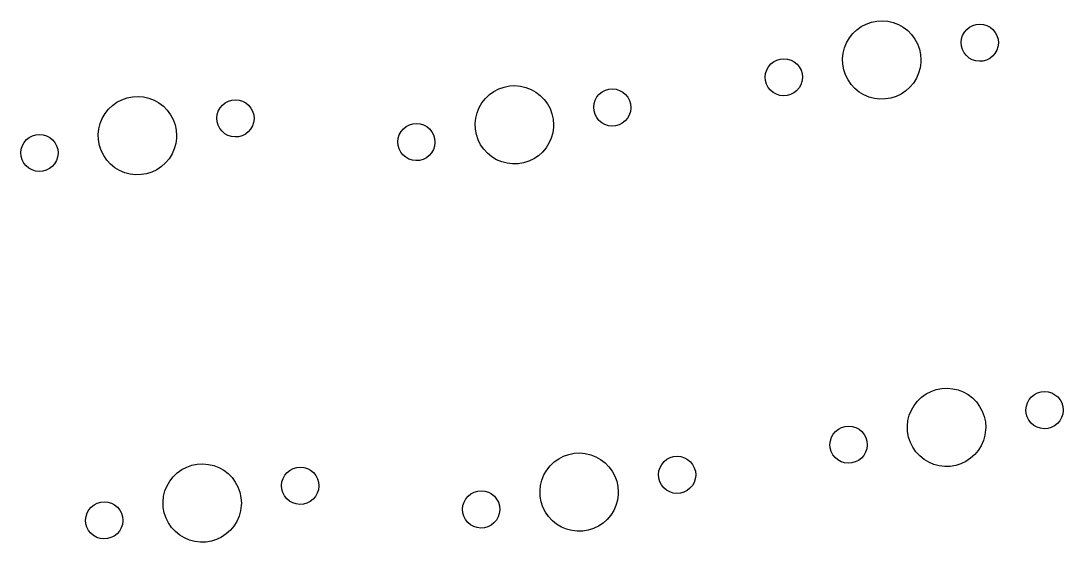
# Model space of a CAD drawing. Extents: x -68 to 324, y -171 to -29.
# Drawn here: x 264.1 to 317.3, y -105.5 to -78.8 of the extents above; entities that cross this region are included whole.
import ezdxf

# ---------------------------------------------------------------- set-up
doc = ezdxf.new("R2010")
doc.units = 0
doc.layers.add('BLACK', color=7, linetype='CONTINUOUS')

msp = doc.modelspace()

# ---------------------------------------------------------------- linework, layer by layer
at = {"layer": 'BLACK', "linetype": 'CONTINUOUS'}
for p, q in [((306.799, -79.306), (307.029, -79.1417)), ((307.029, -79.1417), (307.28, -79.0115)), ((307.28, -79.0115), (307.546, -78.9179)), ((307.546, -78.9179), (307.824, -78.8628)), ((307.824, -78.8628), (308.106, -78.8473)), ((308.106, -78.8473), (308.387, -78.8716)), ((308.387, -78.8716), (308.662, -78.9354)), ((308.662, -78.9354), (308.926, -79.0373)), ((308.926, -79.0373), (309.172, -79.1754)), ((309.172, -79.1754), (309.397, -79.3468)), ((312.293, -79.4282), (312.412, -79.2861)), ((312.412, -79.2861), (312.557, -79.1699)), ((312.557, -79.1699), (312.721, -79.084)), ((312.721, -79.084), (312.899, -79.0317)), ((312.899, -79.0317), (313.084, -79.0149)), ((313.084, -79.0149), (313.268, -79.0343)), ((313.268, -79.0343), (313.445, -79.0891)), ((313.445, -79.0891), (313.608, -79.1773)), ((313.608, -79.1773), (313.751, -79.2955)), ((313.751, -79.2955), (313.868, -79.4391)), ((306.278, -79.9671), (306.42, -79.7228)), ((306.42, -79.7228), (306.595, -79.501)), ((306.595, -79.501), (306.799, -79.306)), ((309.397, -79.3468), (309.595, -79.5481)), ((309.595, -79.5481), (309.763, -79.7753)), ((309.763, -79.7753), (309.897, -80.024)), ((312.127, -79.9516), (312.148, -79.7674)), ((312.148, -79.7674), (312.204, -79.5906)), ((312.204, -79.5906), (312.293, -79.4282)), ((313.868, -79.4391), (313.955, -79.6029)), ((313.955, -79.6029), (314.009, -79.7803)), ((314.009, -79.7803), (314.027, -79.9649)), ((306.104, -80.5031), (306.172, -80.229)), ((306.172, -80.229), (306.278, -79.9671)), ((309.897, -80.024), (309.995, -80.289)), ((309.995, -80.289), (310.054, -80.5652)), ((312.143, -80.1364), (312.127, -79.9516)), ((312.194, -80.3146), (312.143, -80.1364)), ((312.279, -80.4795), (312.194, -80.3146)), ((313.945, -80.3513), (313.853, -80.5125)), ((314.003, -80.1753), (313.945, -80.3513)), ((314.027, -79.9914), (314.003, -80.1753)), ((314.027, -79.9649), (314.027, -79.9914)), ((302.551, -80.9342), (302.716, -80.8483)), ((302.716, -80.8483), (302.893, -80.796)), ((302.893, -80.796), (303.078, -80.7792)), ((303.078, -80.7792), (303.262, -80.7985)), ((303.262, -80.7985), (303.44, -80.8534)), ((303.44, -80.8534), (303.603, -80.9415)), ((306.075, -80.7842), (306.104, -80.5031)), ((306.086, -81.0665), (306.075, -80.7842)), ((310.054, -80.5652), (310.074, -80.847)), ((310.074, -80.847), (310.07, -80.9726)), ((312.394, -80.6248), (312.279, -80.4795)), ((312.535, -80.745), (312.394, -80.6248)), ((312.697, -80.8354), (312.535, -80.745)), ((312.873, -80.8927), (312.697, -80.8354)), ((313.057, -80.9147), (312.873, -80.8927)), ((313.421, -80.8506), (313.242, -80.9004)), ((313.586, -80.767), (313.421, -80.8506)), ((313.732, -80.6528), (313.586, -80.767)), ((313.853, -80.5125), (313.732, -80.6528)), ((302.142, -81.5316), (302.198, -81.3549)), ((302.198, -81.3549), (302.288, -81.1924)), ((302.288, -81.1924), (302.407, -81.0504)), ((302.407, -81.0504), (302.551, -80.9342)), ((303.603, -80.9415), (303.746, -81.0597)), ((303.746, -81.0597), (303.863, -81.2034)), ((303.863, -81.2034), (303.95, -81.3671)), ((303.95, -81.3671), (304.003, -81.5446)), ((306.137, -81.3444), (306.086, -81.0665)), ((306.226, -81.6124), (306.137, -81.3444)), ((310.033, -81.2526), (309.956, -81.5245)), ((310.07, -80.9726), (310.033, -81.2526)), ((313.242, -80.9004), (313.057, -80.9147)), ((302.122, -81.7159), (302.142, -81.5316)), ((302.137, -81.9006), (302.122, -81.7159)), ((302.188, -82.0789), (302.137, -81.9006)), ((303.998, -81.9396), (303.939, -82.1155)), ((304.021, -81.7557), (303.998, -81.9396)), ((304.003, -81.5446), (304.021, -81.7291)), ((304.021, -81.7291), (304.021, -81.7557)), ((306.353, -81.8651), (306.226, -81.6124)), ((306.513, -82.0975), (306.353, -81.8651)), ((309.842, -81.7829), (309.692, -82.0226)), ((309.956, -81.5245), (309.842, -81.7829)), ((288.039, -82.614), (288.269, -82.4497)), ((288.269, -82.4497), (288.519, -82.3195)), ((288.519, -82.3195), (288.786, -82.2259)), ((288.786, -82.2259), (289.063, -82.1708)), ((289.063, -82.1708), (289.345, -82.1552)), ((289.345, -82.1552), (289.627, -82.1796)), ((289.627, -82.1796), (289.902, -82.2434)), ((289.902, -82.2434), (290.165, -82.3453)), ((290.165, -82.3453), (290.412, -82.4834)), ((290.412, -82.4834), (290.636, -82.6548)), ((293.652, -82.5941), (293.796, -82.4779)), ((293.796, -82.4779), (293.961, -82.392)), ((293.961, -82.392), (294.138, -82.3397)), ((294.138, -82.3397), (294.323, -82.3229)), ((294.323, -82.3229), (294.508, -82.3423)), ((294.508, -82.3423), (294.685, -82.3971)), ((294.685, -82.3971), (294.848, -82.4853)), ((294.848, -82.4853), (294.991, -82.6035)), ((302.273, -82.2438), (302.188, -82.0789)), ((302.388, -82.3891), (302.273, -82.2438)), ((302.529, -82.5092), (302.388, -82.3891)), ((303.727, -82.4171), (303.58, -82.5312)), ((303.848, -82.2767), (303.727, -82.4171)), ((303.939, -82.1155), (303.848, -82.2767)), ((306.705, -82.3049), (306.513, -82.0975)), ((306.924, -82.4833), (306.705, -82.3049)), ((307.166, -82.629), (306.924, -82.4833)), ((309.3, -82.4273), (309.065, -82.5843)), ((309.51, -82.2388), (309.3, -82.4273)), ((309.692, -82.0226), (309.51, -82.2388)), ((268.793, -83.1704), (269.023, -83.0062)), ((269.023, -83.0062), (269.274, -82.8759)), ((269.274, -82.8759), (269.54, -82.7823)), ((269.54, -82.7823), (269.817, -82.7272)), ((269.817, -82.7272), (270.099, -82.7117)), ((270.099, -82.7117), (270.381, -82.7361)), ((270.381, -82.7361), (270.656, -82.7999)), ((270.656, -82.7999), (270.919, -82.9018)), ((270.919, -82.9018), (271.166, -83.0398)), ((274.551, -83.0344), (274.715, -82.9485)), ((274.715, -82.9485), (274.893, -82.8961)), ((274.893, -82.8961), (275.077, -82.8793)), ((275.077, -82.8793), (275.262, -82.8987)), ((275.262, -82.8987), (275.439, -82.9535)), ((275.439, -82.9535), (275.602, -83.0417)), ((287.659, -83.0308), (287.834, -82.809)), ((287.834, -82.809), (288.039, -82.614)), ((290.636, -82.6548), (290.834, -82.8561)), ((290.834, -82.8561), (291.002, -83.0833)), ((293.387, -83.0754), (293.443, -82.8986)), ((293.443, -82.8986), (293.533, -82.7361)), ((293.533, -82.7361), (293.652, -82.5941)), ((294.991, -82.6035), (295.108, -82.7471)), ((295.108, -82.7471), (295.195, -82.9108)), ((295.195, -82.9108), (295.248, -83.0883)), ((302.691, -82.5997), (302.529, -82.5092)), ((302.867, -82.657), (302.691, -82.5997)), ((303.052, -82.6789), (302.867, -82.657)), ((303.236, -82.6647), (303.052, -82.6789)), ((303.415, -82.6148), (303.236, -82.6647)), ((303.58, -82.5312), (303.415, -82.6148)), ((307.426, -82.7392), (307.166, -82.629)), ((307.699, -82.8116), (307.426, -82.7392)), ((307.98, -82.8448), (307.699, -82.8116)), ((308.262, -82.8381), (307.98, -82.8448)), ((308.541, -82.7917), (308.262, -82.8381)), ((308.81, -82.7066), (308.541, -82.7917)), ((309.065, -82.5843), (308.81, -82.7066)), ((268.414, -83.5873), (268.589, -83.3654)), ((268.589, -83.3654), (268.793, -83.1704)), ((271.166, -83.0398), (271.391, -83.2112)), ((271.391, -83.2112), (271.589, -83.4125)), ((271.589, -83.4125), (271.757, -83.6398)), ((274.141, -83.6318), (274.198, -83.4551)), ((274.198, -83.4551), (274.287, -83.2926)), ((274.287, -83.2926), (274.406, -83.1506)), ((274.406, -83.1506), (274.551, -83.0344)), ((275.602, -83.0417), (275.745, -83.1599)), ((275.745, -83.1599), (275.862, -83.3036)), ((275.862, -83.3036), (275.949, -83.4673)), ((275.949, -83.4673), (276.003, -83.6448)), ((287.343, -83.8111), (287.412, -83.537)), ((287.412, -83.537), (287.518, -83.2751)), ((287.518, -83.2751), (287.659, -83.0308)), ((291.002, -83.0833), (291.136, -83.332)), ((291.136, -83.332), (291.234, -83.597)), ((293.367, -83.2596), (293.387, -83.0754)), ((293.382, -83.4444), (293.367, -83.2596)), ((293.433, -83.6226), (293.382, -83.4444)), ((295.243, -83.4833), (295.184, -83.6593)), ((295.266, -83.2994), (295.243, -83.4833)), ((295.248, -83.0883), (295.266, -83.2729)), ((295.266, -83.2729), (295.266, -83.2994)), ((268.166, -84.0934), (268.272, -83.8316)), ((268.272, -83.8316), (268.414, -83.5873)), ((271.757, -83.6398), (271.891, -83.8884)), ((271.891, -83.8884), (271.988, -84.1535)), ((274.121, -83.816), (274.141, -83.6318)), ((274.136, -84.0008), (274.121, -83.816)), ((274.187, -84.179), (274.136, -84.0008)), ((275.997, -84.0398), (275.939, -84.2157)), ((276.02, -83.8558), (275.997, -84.0398)), ((276.003, -83.6448), (276.021, -83.8293)), ((276.021, -83.8293), (276.02, -83.8558)), ((284.133, -84.104), (284.317, -84.0872)), ((284.317, -84.0872), (284.502, -84.1065)), ((287.315, -84.0922), (287.343, -83.8111)), ((291.234, -83.597), (291.294, -83.8732)), ((291.294, -83.8732), (291.314, -84.155)), ((293.518, -83.7875), (293.433, -83.6226)), ((293.633, -83.9328), (293.518, -83.7875)), ((293.774, -84.053), (293.633, -83.9328)), ((293.936, -84.1434), (293.774, -84.053)), ((294.826, -84.075), (294.66, -84.1586)), ((294.972, -83.9608), (294.826, -84.075)), ((295.093, -83.8205), (294.972, -83.9608)), ((295.184, -83.6593), (295.093, -83.8205)), ((268.069, -84.6486), (268.098, -84.3676)), ((268.098, -84.3676), (268.166, -84.0934)), ((271.988, -84.1535), (272.048, -84.4296)), ((272.048, -84.4296), (272.068, -84.7114)), ((274.272, -84.3439), (274.187, -84.179)), ((274.387, -84.4892), (274.272, -84.3439)), ((274.529, -84.6094), (274.387, -84.4892)), ((274.69, -84.6999), (274.529, -84.6094)), ((275.726, -84.5173), (275.58, -84.6314)), ((275.847, -84.3769), (275.726, -84.5173)), ((275.939, -84.2157), (275.847, -84.3769)), ((283.438, -84.6629), (283.527, -84.5004)), ((283.527, -84.5004), (283.646, -84.3584)), ((283.646, -84.3584), (283.791, -84.2422)), ((283.791, -84.2422), (283.955, -84.1563)), ((283.955, -84.1563), (284.133, -84.104)), ((284.502, -84.1065), (284.679, -84.1614)), ((284.679, -84.1614), (284.842, -84.2495)), ((284.842, -84.2495), (284.985, -84.3677)), ((284.985, -84.3677), (285.102, -84.5114)), ((285.102, -84.5114), (285.189, -84.6751)), ((287.326, -84.3745), (287.315, -84.0922)), ((287.376, -84.6524), (287.326, -84.3745)), ((291.272, -84.5606), (291.195, -84.8325)), ((291.31, -84.2806), (291.272, -84.5606)), ((291.314, -84.155), (291.31, -84.2806)), ((294.112, -84.2007), (293.936, -84.1434)), ((294.297, -84.2227), (294.112, -84.2007)), ((294.481, -84.2084), (294.297, -84.2227)), ((294.66, -84.1586), (294.481, -84.2084)), ((264.192, -85.2193), (264.281, -85.0569)), ((264.281, -85.0569), (264.4, -84.9148)), ((264.4, -84.9148), (264.545, -84.7987)), ((264.545, -84.7987), (264.709, -84.7128)), ((264.709, -84.7128), (264.887, -84.6604)), ((264.887, -84.6604), (265.072, -84.6436)), ((265.072, -84.6436), (265.256, -84.663)), ((265.256, -84.663), (265.433, -84.7178)), ((265.433, -84.7178), (265.596, -84.806)), ((265.596, -84.806), (265.739, -84.9242)), ((265.739, -84.9242), (265.856, -85.0679)), ((265.856, -85.0679), (265.943, -85.2316)), ((268.08, -84.9309), (268.069, -84.6486)), ((268.131, -85.2088), (268.08, -84.9309)), ((272.026, -85.117), (271.95, -85.3889)), ((272.064, -84.837), (272.026, -85.117)), ((272.068, -84.7114), (272.064, -84.837)), ((274.867, -84.7572), (274.69, -84.6999)), ((275.051, -84.7791), (274.867, -84.7572)), ((275.236, -84.7649), (275.051, -84.7791)), ((275.414, -84.715), (275.236, -84.7649)), ((275.58, -84.6314), (275.414, -84.715)), ((283.361, -85.0239), (283.382, -84.8396)), ((283.376, -85.2086), (283.361, -85.0239)), ((283.382, -84.8396), (283.438, -84.6629)), ((285.189, -84.6751), (285.243, -84.8526)), ((285.26, -85.0637), (285.237, -85.2476)), ((285.243, -84.8526), (285.261, -85.0371)), ((285.261, -85.0371), (285.26, -85.0637)), ((287.466, -84.9204), (287.376, -84.6524)), ((287.592, -85.1731), (287.466, -84.9204)), ((291.081, -85.0909), (290.932, -85.3306)), ((291.195, -84.8325), (291.081, -85.0909)), ((264.115, -85.5803), (264.136, -85.3961)), ((264.131, -85.7651), (264.115, -85.5803)), ((264.136, -85.3961), (264.192, -85.2193)), ((265.943, -85.2316), (265.997, -85.4091)), ((266.015, -85.6201), (265.991, -85.804)), ((265.997, -85.4091), (266.015, -85.5936)), ((266.015, -85.5936), (266.015, -85.6201)), ((268.22, -85.4768), (268.131, -85.2088)), ((268.346, -85.7295), (268.22, -85.4768)), ((271.835, -85.6473), (271.686, -85.887)), ((271.95, -85.3889), (271.835, -85.6473)), ((283.428, -85.3869), (283.376, -85.2086)), ((283.512, -85.5518), (283.428, -85.3869)), ((283.627, -85.6971), (283.512, -85.5518)), ((285.087, -85.5847), (284.966, -85.7251)), ((285.179, -85.4235), (285.087, -85.5847)), ((285.237, -85.2476), (285.179, -85.4235)), ((287.753, -85.4055), (287.592, -85.1731)), ((287.945, -85.6129), (287.753, -85.4055)), ((288.164, -85.7913), (287.945, -85.6129)), ((290.75, -85.5468), (290.539, -85.7353)), ((290.932, -85.3306), (290.75, -85.5468)), ((264.182, -85.9433), (264.131, -85.7651)), ((264.267, -86.1082), (264.182, -85.9433)), ((264.382, -86.2535), (264.267, -86.1082)), ((265.841, -86.1412), (265.72, -86.2815)), ((265.933, -85.98), (265.841, -86.1412)), ((265.991, -85.804), (265.933, -85.98)), ((268.507, -85.9619), (268.346, -85.7295)), ((268.699, -86.1694), (268.507, -85.9619)), ((268.918, -86.3477), (268.699, -86.1694)), ((271.504, -86.1033), (271.294, -86.2918)), ((271.686, -85.887), (271.504, -86.1033)), ((283.769, -85.8172), (283.627, -85.6971)), ((283.93, -85.9077), (283.769, -85.8172)), ((284.107, -85.965), (283.93, -85.9077)), ((284.291, -85.9869), (284.107, -85.965)), ((284.476, -85.9727), (284.291, -85.9869)), ((284.654, -85.9228), (284.476, -85.9727)), ((284.82, -85.8392), (284.654, -85.9228)), ((284.966, -85.7251), (284.82, -85.8392)), ((288.406, -85.937), (288.164, -85.7913)), ((288.666, -86.0472), (288.406, -85.937)), ((288.939, -86.1196), (288.666, -86.0472)), ((289.219, -86.1528), (288.939, -86.1196)), ((289.502, -86.1461), (289.219, -86.1528)), ((289.781, -86.0997), (289.502, -86.1461)), ((290.05, -86.0146), (289.781, -86.0997)), ((290.305, -85.8923), (290.05, -86.0146)), ((290.539, -85.7353), (290.305, -85.8923)), ((264.523, -86.3737), (264.382, -86.2535)), ((264.685, -86.4641), (264.523, -86.3737)), ((264.861, -86.5214), (264.685, -86.4641)), ((265.045, -86.5434), (264.861, -86.5214)), ((265.23, -86.5291), (265.045, -86.5434)), ((265.409, -86.4793), (265.23, -86.5291)), ((265.574, -86.3957), (265.409, -86.4793)), ((265.72, -86.2815), (265.574, -86.3957)), ((269.16, -86.4935), (268.918, -86.3477)), ((269.42, -86.6036), (269.16, -86.4935)), ((269.693, -86.676), (269.42, -86.6036)), ((269.974, -86.7092), (269.693, -86.676)), ((270.256, -86.7026), (269.974, -86.7092)), ((270.535, -86.6562), (270.256, -86.7026)), ((270.804, -86.571), (270.535, -86.6562)), ((271.059, -86.4487), (270.804, -86.571)), ((271.294, -86.2918), (271.059, -86.4487)), ((310.107, -98.0666), (310.337, -97.9023)), ((310.337, -97.9023), (310.588, -97.7721)), ((310.588, -97.7721), (310.854, -97.6785)), ((310.854, -97.6785), (311.132, -97.6234)), ((311.132, -97.6234), (311.414, -97.6078)), ((311.414, -97.6078), (311.695, -97.6322)), ((311.695, -97.6322), (311.97, -97.696)), ((311.97, -97.696), (312.234, -97.7979)), ((312.234, -97.7979), (312.48, -97.936)), ((315.865, -97.9305), (316.029, -97.8446)), ((316.029, -97.8446), (316.207, -97.7923)), ((316.207, -97.7923), (316.392, -97.7755)), ((316.392, -97.7755), (316.576, -97.7949)), ((316.576, -97.7949), (316.753, -97.8497)), ((316.753, -97.8497), (316.916, -97.9379)), ((309.728, -98.4834), (309.903, -98.2616)), ((309.903, -98.2616), (310.107, -98.0666)), ((312.48, -97.936), (312.705, -98.1074)), ((312.705, -98.1074), (312.903, -98.3087)), ((312.903, -98.3087), (313.071, -98.5359)), ((315.456, -98.5279), (315.512, -98.3512)), ((315.512, -98.3512), (315.601, -98.1887)), ((315.601, -98.1887), (315.72, -98.0467)), ((315.72, -98.0467), (315.865, -97.9305)), ((316.916, -97.9379), (317.059, -98.0561)), ((317.059, -98.0561), (317.176, -98.1997)), ((317.176, -98.1997), (317.263, -98.3634)), ((317.263, -98.3634), (317.317, -98.5409)), ((309.48, -98.9896), (309.586, -98.7277)), ((309.586, -98.7277), (309.728, -98.4834)), ((313.071, -98.5359), (313.205, -98.7846)), ((313.205, -98.7846), (313.303, -99.0496)), ((315.435, -98.7122), (315.456, -98.5279)), ((315.451, -98.8969), (315.435, -98.7122)), ((315.502, -99.0752), (315.451, -98.8969)), ((317.311, -98.9359), (317.253, -99.1119)), ((317.335, -98.752), (317.311, -98.9359)), ((317.317, -98.5409), (317.335, -98.7255)), ((317.335, -98.7255), (317.335, -98.752)), ((309.383, -99.5448), (309.412, -99.2637)), ((309.412, -99.2637), (309.48, -98.9896)), ((313.303, -99.0496), (313.362, -99.3258)), ((313.362, -99.3258), (313.382, -99.6076)), ((315.587, -99.2401), (315.502, -99.0752)), ((315.702, -99.3854), (315.587, -99.2401)), ((315.843, -99.5055), (315.702, -99.3854)), ((316.005, -99.596), (315.843, -99.5055)), ((317.04, -99.4134), (316.894, -99.5276)), ((317.161, -99.2731), (317.04, -99.4134)), ((317.253, -99.1119), (317.161, -99.2731)), ((305.506, -100.115), (305.596, -99.953)), ((305.596, -99.953), (305.715, -99.811)), ((305.715, -99.811), (305.859, -99.6948)), ((305.859, -99.6948), (306.024, -99.6089)), ((306.024, -99.6089), (306.201, -99.5566)), ((306.201, -99.5566), (306.386, -99.5397)), ((306.386, -99.5397), (306.57, -99.5591)), ((306.57, -99.5591), (306.748, -99.614)), ((306.748, -99.614), (306.911, -99.7021)), ((306.911, -99.7021), (307.054, -99.8203)), ((307.054, -99.8203), (307.171, -99.964)), ((307.171, -99.964), (307.258, -100.128)), ((309.394, -99.8271), (309.383, -99.5448)), ((309.445, -100.105), (309.394, -99.8271)), ((313.341, -100.013), (313.264, -100.285)), ((313.378, -99.7332), (313.341, -100.013)), ((313.382, -99.6076), (313.378, -99.7332)), ((316.181, -99.6533), (316.005, -99.596)), ((316.365, -99.6752), (316.181, -99.6533)), ((316.55, -99.661), (316.365, -99.6752)), ((316.729, -99.6112), (316.55, -99.661)), ((316.894, -99.5276), (316.729, -99.6112)), ((305.43, -100.476), (305.45, -100.292)), ((305.445, -100.661), (305.43, -100.476)), ((305.45, -100.292), (305.506, -100.115)), ((307.258, -100.128), (307.311, -100.305)), ((307.329, -100.516), (307.306, -100.7)), ((307.311, -100.305), (307.329, -100.49)), ((307.329, -100.49), (307.329, -100.516)), ((309.534, -100.373), (309.445, -100.105)), ((309.661, -100.626), (309.534, -100.373)), ((313.15, -100.543), (313, -100.783)), ((313.264, -100.285), (313.15, -100.543)), ((291.577, -101.21), (291.827, -101.08)), ((291.827, -101.08), (292.094, -100.986)), ((292.094, -100.986), (292.371, -100.931)), ((292.371, -100.931), (292.653, -100.916)), ((292.653, -100.916), (292.935, -100.94)), ((292.935, -100.94), (293.21, -101.004)), ((293.21, -101.004), (293.473, -101.106)), ((293.473, -101.106), (293.72, -101.244)), ((297.269, -101.153), (297.446, -101.1)), ((297.446, -101.1), (297.631, -101.083)), ((297.631, -101.083), (297.815, -101.103)), ((297.815, -101.103), (297.993, -101.158)), ((305.496, -100.839), (305.445, -100.661)), ((305.581, -101.004), (305.496, -100.839)), ((305.696, -101.15), (305.581, -101.004)), ((307.156, -101.037), (307.035, -101.178)), ((307.247, -100.876), (307.156, -101.037)), ((307.306, -100.7), (307.247, -100.876)), ((309.821, -100.858), (309.661, -100.626)), ((310.013, -101.066), (309.821, -100.858)), ((310.232, -101.244), (310.013, -101.066)), ((312.818, -100.999), (312.608, -101.188)), ((313, -100.783), (312.818, -100.999)), ((272.331, -101.767), (272.582, -101.637)), ((272.582, -101.637), (272.848, -101.543)), ((272.848, -101.543), (273.125, -101.488)), ((273.125, -101.488), (273.407, -101.472)), ((273.407, -101.472), (273.689, -101.497)), ((273.689, -101.497), (273.964, -101.56)), ((273.964, -101.56), (274.227, -101.662)), ((278.201, -101.657), (278.385, -101.64)), ((278.385, -101.64), (278.57, -101.659)), ((290.967, -101.791), (291.142, -101.57)), ((291.142, -101.57), (291.347, -101.375)), ((291.347, -101.375), (291.577, -101.21)), ((293.72, -101.244), (293.944, -101.415)), ((293.944, -101.415), (294.142, -101.617)), ((294.142, -101.617), (294.31, -101.844)), ((296.751, -101.659), (296.841, -101.497)), ((296.841, -101.497), (296.96, -101.355)), ((296.96, -101.355), (297.104, -101.239)), ((297.104, -101.239), (297.269, -101.153)), ((297.993, -101.158), (298.156, -101.246)), ((298.156, -101.246), (298.299, -101.364)), ((298.299, -101.364), (298.416, -101.508)), ((298.416, -101.508), (298.503, -101.671)), ((305.837, -101.27), (305.696, -101.15)), ((305.999, -101.36), (305.837, -101.27)), ((306.175, -101.418), (305.999, -101.36)), ((306.36, -101.44), (306.175, -101.418)), ((306.544, -101.425), (306.36, -101.44)), ((306.723, -101.375), (306.544, -101.425)), ((306.888, -101.292), (306.723, -101.375)), ((307.035, -101.178), (306.888, -101.292)), ((310.474, -101.39), (310.232, -101.244)), ((310.734, -101.5), (310.474, -101.39)), ((311.007, -101.572), (310.734, -101.5)), ((311.288, -101.605), (311.007, -101.572)), ((311.57, -101.599), (311.288, -101.605)), ((311.849, -101.552), (311.57, -101.599)), ((312.118, -101.467), (311.849, -101.552)), ((312.373, -101.345), (312.118, -101.467)), ((312.608, -101.188), (312.373, -101.345)), ((271.722, -102.348), (271.897, -102.126)), ((271.897, -102.126), (272.101, -101.931)), ((272.101, -101.931), (272.331, -101.767)), ((274.227, -101.662), (274.474, -101.8)), ((274.474, -101.8), (274.699, -101.972)), ((274.699, -101.972), (274.897, -102.173)), ((274.897, -102.173), (275.065, -102.4)), ((277.506, -102.216), (277.595, -102.053)), ((277.595, -102.053), (277.714, -101.911)), ((277.714, -101.911), (277.859, -101.795)), ((277.859, -101.795), (278.023, -101.709)), ((278.023, -101.709), (278.201, -101.657)), ((278.57, -101.659), (278.747, -101.714)), ((278.747, -101.714), (278.91, -101.802)), ((278.91, -101.802), (279.053, -101.92)), ((279.053, -101.92), (279.17, -102.064)), ((279.17, -102.064), (279.257, -102.228)), ((290.72, -102.298), (290.826, -102.036)), ((290.826, -102.036), (290.967, -101.791)), ((294.31, -101.844), (294.444, -102.093)), ((294.444, -102.093), (294.542, -102.358)), ((296.675, -102.02), (296.695, -101.836)), ((296.69, -102.205), (296.675, -102.02)), ((296.695, -101.836), (296.751, -101.659)), ((298.503, -101.671), (298.556, -101.849)), ((298.574, -102.06), (298.551, -102.244)), ((298.556, -101.849), (298.574, -102.033)), ((298.574, -102.033), (298.574, -102.06)), ((271.474, -102.854), (271.58, -102.592)), ((271.58, -102.592), (271.722, -102.348)), ((275.065, -102.4), (275.199, -102.649)), ((275.199, -102.649), (275.296, -102.914)), ((277.429, -102.577), (277.449, -102.392)), ((277.444, -102.761), (277.429, -102.577)), ((277.449, -102.392), (277.506, -102.216)), ((279.257, -102.228), (279.311, -102.405)), ((279.328, -102.616), (279.305, -102.8)), ((279.311, -102.405), (279.329, -102.59)), ((279.329, -102.59), (279.328, -102.616)), ((290.623, -102.853), (290.651, -102.572)), ((290.651, -102.572), (290.72, -102.298)), ((294.542, -102.358), (294.602, -102.634)), ((294.602, -102.634), (294.622, -102.916)), ((296.741, -102.383), (296.69, -102.205)), ((296.826, -102.548), (296.741, -102.383)), ((296.941, -102.693), (296.826, -102.548)), ((297.082, -102.814), (296.941, -102.693)), ((298.401, -102.581), (298.28, -102.721)), ((298.492, -102.42), (298.401, -102.581)), ((298.551, -102.244), (298.492, -102.42)), ((271.377, -103.409), (271.406, -103.128)), ((271.406, -103.128), (271.474, -102.854)), ((275.296, -102.914), (275.356, -103.19)), ((275.356, -103.19), (275.376, -103.472)), ((277.495, -102.94), (277.444, -102.761)), ((277.58, -103.105), (277.495, -102.94)), ((277.695, -103.25), (277.58, -103.105)), ((279.155, -103.138), (279.034, -103.278)), ((279.247, -102.976), (279.155, -103.138)), ((279.305, -102.8), (279.247, -102.976)), ((286.835, -103.261), (286.954, -103.119)), ((286.954, -103.119), (287.099, -103.003)), ((287.099, -103.003), (287.263, -102.917)), ((287.263, -102.917), (287.441, -102.865)), ((287.441, -102.865), (287.625, -102.848)), ((287.625, -102.848), (287.81, -102.867)), ((287.81, -102.867), (287.987, -102.922)), ((287.987, -102.922), (288.15, -103.01)), ((288.15, -103.01), (288.293, -103.128)), ((288.293, -103.128), (288.41, -103.272)), ((290.634, -103.135), (290.623, -102.853)), ((290.684, -103.413), (290.634, -103.135)), ((294.618, -103.041), (294.58, -103.321)), ((294.622, -102.916), (294.618, -103.041)), ((297.244, -102.904), (297.082, -102.814)), ((297.42, -102.961), (297.244, -102.904)), ((297.605, -102.983), (297.42, -102.961)), ((297.789, -102.969), (297.605, -102.983)), ((297.968, -102.919), (297.789, -102.969)), ((298.134, -102.836), (297.968, -102.919)), ((298.28, -102.721), (298.134, -102.836)), ((267.589, -103.817), (267.708, -103.675)), ((267.708, -103.675), (267.853, -103.559)), ((267.853, -103.559), (268.017, -103.473)), ((268.017, -103.473), (268.195, -103.421)), ((268.195, -103.421), (268.38, -103.404)), ((268.38, -103.404), (268.564, -103.424)), ((268.564, -103.424), (268.741, -103.478)), ((268.741, -103.478), (268.904, -103.567)), ((268.904, -103.567), (269.047, -103.685)), ((269.047, -103.685), (269.164, -103.828)), ((271.388, -103.692), (271.377, -103.409)), ((271.439, -103.969), (271.388, -103.692)), ((275.372, -103.598), (275.334, -103.878)), ((275.376, -103.472), (275.372, -103.598)), ((277.837, -103.37), (277.695, -103.25)), ((277.998, -103.46), (277.837, -103.37)), ((278.175, -103.518), (277.998, -103.46)), ((278.359, -103.54), (278.175, -103.518)), ((278.544, -103.525), (278.359, -103.54)), ((278.722, -103.476), (278.544, -103.525)), ((278.888, -103.392), (278.722, -103.476)), ((279.034, -103.278), (278.888, -103.392)), ((286.669, -103.784), (286.69, -103.6)), ((286.69, -103.6), (286.746, -103.423)), ((286.746, -103.423), (286.835, -103.261)), ((288.41, -103.272), (288.497, -103.436)), ((288.497, -103.436), (288.551, -103.613)), ((288.551, -103.613), (288.569, -103.798)), ((290.774, -103.681), (290.684, -103.413)), ((290.9, -103.934), (290.774, -103.681)), ((294.503, -103.593), (294.389, -103.851)), ((294.58, -103.321), (294.503, -103.593)), ((267.423, -104.341), (267.444, -104.157)), ((267.444, -104.157), (267.5, -103.98)), ((267.5, -103.98), (267.589, -103.817)), ((269.164, -103.828), (269.251, -103.992)), ((269.251, -103.992), (269.305, -104.17)), ((269.305, -104.17), (269.323, -104.354)), ((271.528, -104.237), (271.439, -103.969)), ((271.654, -104.49), (271.528, -104.237)), ((275.258, -104.15), (275.143, -104.408)), ((275.334, -103.878), (275.258, -104.15)), ((286.684, -103.969), (286.669, -103.784)), ((286.736, -104.147), (286.684, -103.969)), ((286.82, -104.312), (286.736, -104.147)), ((288.487, -104.184), (288.395, -104.345)), ((288.545, -104.008), (288.487, -104.184)), ((288.568, -103.824), (288.545, -104.008)), ((288.569, -103.798), (288.568, -103.824)), ((291.061, -104.166), (290.9, -103.934)), ((291.253, -104.374), (291.061, -104.166)), ((294.058, -104.307), (293.847, -104.496)), ((294.24, -104.091), (294.058, -104.307)), ((294.389, -103.851), (294.24, -104.091)), ((267.439, -104.526), (267.423, -104.341)), ((267.49, -104.704), (267.439, -104.526)), ((267.575, -104.869), (267.49, -104.704)), ((269.241, -104.741), (269.149, -104.902)), ((269.299, -104.565), (269.241, -104.741)), ((269.323, -104.381), (269.299, -104.565)), ((269.323, -104.354), (269.323, -104.381)), ((271.815, -104.723), (271.654, -104.49)), ((272.007, -104.93), (271.815, -104.723)), ((274.994, -104.648), (274.812, -104.864)), ((275.143, -104.408), (274.994, -104.648)), ((286.935, -104.458), (286.82, -104.312)), ((287.077, -104.578), (286.935, -104.458)), ((287.238, -104.668), (287.077, -104.578)), ((287.415, -104.726), (287.238, -104.668)), ((287.599, -104.748), (287.415, -104.726)), ((287.784, -104.733), (287.599, -104.748)), ((287.962, -104.683), (287.784, -104.733)), ((288.128, -104.6), (287.962, -104.683)), ((288.274, -104.486), (288.128, -104.6)), ((288.395, -104.345), (288.274, -104.486)), ((291.472, -104.552), (291.253, -104.374)), ((291.714, -104.698), (291.472, -104.552)), ((291.974, -104.808), (291.714, -104.698)), ((292.247, -104.88), (291.974, -104.808)), ((293.358, -104.775), (293.089, -104.86)), ((293.613, -104.653), (293.358, -104.775)), ((293.847, -104.496), (293.613, -104.653)), ((267.69, -105.014), (267.575, -104.869)), ((267.831, -105.134), (267.69, -105.014)), ((267.993, -105.225), (267.831, -105.134)), ((268.169, -105.282), (267.993, -105.225)), ((268.353, -105.304), (268.169, -105.282)), ((268.538, -105.29), (268.353, -105.304)), ((268.717, -105.24), (268.538, -105.29)), ((268.882, -105.156), (268.717, -105.24)), ((269.028, -105.042), (268.882, -105.156)), ((269.149, -104.902), (269.028, -105.042)), ((272.226, -105.108), (272.007, -104.93)), ((272.468, -105.254), (272.226, -105.108)), ((272.728, -105.364), (272.468, -105.254)), ((273.001, -105.437), (272.728, -105.364)), ((274.112, -105.332), (273.843, -105.417)), ((274.367, -105.209), (274.112, -105.332)), ((274.602, -105.052), (274.367, -105.209)), ((274.812, -104.864), (274.602, -105.052)), ((292.527, -104.913), (292.247, -104.88)), ((292.81, -104.907), (292.527, -104.913)), ((293.089, -104.86), (292.81, -104.907)), ((273.282, -105.47), (273.001, -105.437)), ((273.564, -105.463), (273.282, -105.47)), ((273.843, -105.417), (273.564, -105.463))]:
    msp.add_line(p, q, dxfattribs=at)

doc.saveas('drawing.dxf')
